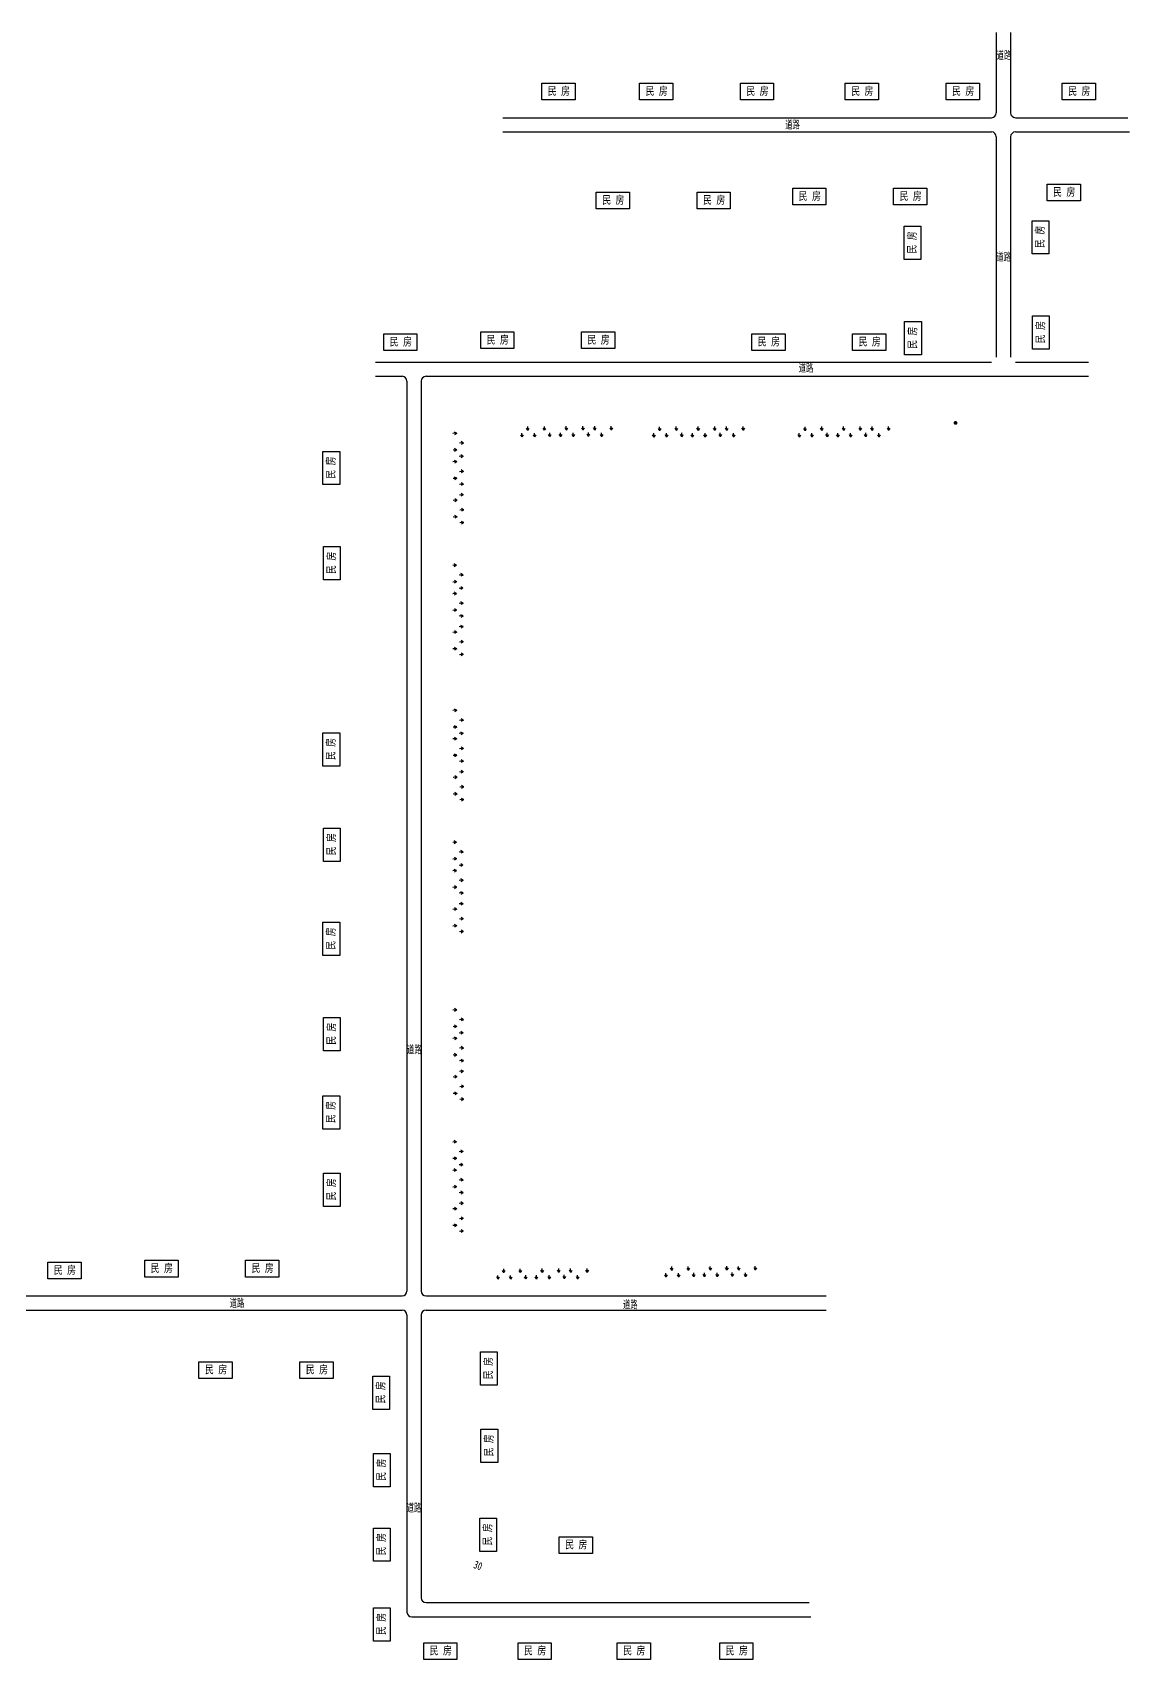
# Model space of a CAD drawing. Header units: millimetres. Extents: x 8503 to 17511, y -15089 to -6869.
# Drawn here: x 8853 to 9196, y -7378 to -6869 of the extents above; entities that cross this region are included whole.
import ezdxf
from ezdxf.enums import TextEntityAlignment as Align

# ---------------------------------------------------------------- set-up
doc = ezdxf.new("R2010")
doc.units = ezdxf.units.MM
doc.layers.add('$DXFH', color=7, linetype='Continuous')
doc.styles.add('宋体', font='', dxfattribs={"width": 0.7, "height": 2.5})
doc.styles.add('粗宋', font='', dxfattribs={"width": 0.75})
doc.styles.get('宋体').set_extended_font_data('SimSun')
doc.styles.get('粗宋').set_extended_font_data('SimSun')

msp = doc.modelspace()

# ---------------------------------------------------------------- hatches: boundary and pattern name
msp.add_hatch(color=256).paths.add_polyline_path([(9140.64, -6991.13, 1), (9141.84, -6991.13, 1)])

# ---------------------------------------------------------------- linework, layer by layer
at = {"layer": '$DXFH', "linetype": 'Continuous'}
for p, q in [((8985.38, -6994.35), (8984.16, -6994.45)), ((8985.32, -6994.35), (8984.67, -6993.97)), ((8985.35, -6994.4), (8984.67, -6994.83)), ((9005.78, -6995.48), (9005.36, -6994.8)), ((9005.83, -6995.52), (9005.74, -6994.29)), ((9005.83, -6995.45), (9006.21, -6994.8)), ((9007.59, -6993.44), (9007.16, -6992.76)), ((9007.59, -6993.47), (9007.54, -6992.24)), ((9007.64, -6993.44), (9008.02, -6992.76)), ((9009.73, -6995.48), (9009.35, -6994.8)), ((9009.78, -6995.52), (9009.69, -6994.29)), ((9009.78, -6995.45), (9010.21, -6994.8)), ((9012.78, -6993.41), (9012.35, -6992.72)), ((9012.83, -6993.44), (9012.73, -6992.21)), ((9012.83, -6993.37), (9013.21, -6992.72)), ((9014.48, -6995.39), (9014.06, -6994.71)), ((9014.53, -6995.42), (9014.44, -6994.2)), ((9014.53, -6995.35), (9014.91, -6994.71)), ((9017.83, -6995.42), (9017.4, -6994.74)), ((9017.87, -6995.46), (9017.78, -6994.23)), ((9017.87, -6995.39), (9018.25, -6994.74)), ((9019.64, -6993.38), (9019.21, -6992.69)), ((9019.63, -6993.41), (9019.59, -6992.18)), ((9019.68, -6993.38), (9020.06, -6992.69)), ((9021.78, -6995.42), (9021.4, -6994.74)), ((9021.83, -6995.46), (9021.73, -6994.23)), ((9021.82, -6995.39), (9022.25, -6994.74)), ((9024.83, -6993.34), (9024.4, -6992.66)), ((9024.87, -6993.38), (9024.78, -6992.15)), ((9024.87, -6993.31), (9025.25, -6992.66)), ((9026.53, -6995.33), (9026.1, -6994.65)), ((9026.57, -6995.36), (9026.48, -6994.13)), ((9026.57, -6995.29), (9026.95, -6994.65)), ((9028.51, -6993.38), (9028.08, -6992.69)), ((9028.51, -6993.41), (9028.46, -6992.18)), ((9028.55, -6993.38), (9028.94, -6992.69)), ((9030.65, -6995.42), (9030.27, -6994.74)), ((9030.7, -6995.46), (9030.6, -6994.23)), ((9030.7, -6995.39), (9031.13, -6994.74)), ((9033.7, -6993.34), (9033.27, -6992.66)), ((9033.74, -6993.38), (9033.65, -6992.15)), ((9033.74, -6993.31), (9034.12, -6992.66)), ((9047, -6995.56), (9046.57, -6994.88)), ((9047.05, -6995.59), (9046.95, -6994.37)), ((9047.05, -6995.53), (9047.43, -6994.88)), ((9048.81, -6993.51), (9048.38, -6992.83)), ((9048.81, -6993.55), (9048.76, -6992.32)), ((9048.86, -6993.51), (9049.24, -6992.83)), ((9050.95, -6995.56), (9050.57, -6994.88)), ((9051, -6995.59), (9050.9, -6994.37)), ((9051, -6995.52), (9051.43, -6994.88)), ((9054, -6993.48), (9053.57, -6992.8)), ((9054.05, -6993.51), (9053.95, -6992.29)), ((9054.05, -6993.45), (9054.43, -6992.8)), ((9055.7, -6995.47), (9055.27, -6994.78)), ((9055.75, -6995.5), (9055.65, -6994.27)), ((9055.75, -6995.43), (9056.13, -6994.78)), ((9059.04, -6995.5), (9058.62, -6994.82)), ((9059.09, -6995.53), (9059, -6994.3)), ((9059.09, -6995.46), (9059.47, -6994.82)), ((9060.85, -6993.45), (9060.42, -6992.77)), ((9060.85, -6993.49), (9060.8, -6992.26)), ((9060.9, -6993.45), (9061.28, -6992.77)), ((9062.99, -6995.5), (9062.61, -6994.82)), ((9063.04, -6995.53), (9062.95, -6994.3)), ((9063.04, -6995.46), (9063.47, -6994.82)), ((9066.04, -6993.42), (9065.61, -6992.74)), ((9066.09, -6993.45), (9065.99, -6992.23)), ((9066.09, -6993.38), (9066.47, -6992.74)), ((9067.74, -6995.4), (9067.32, -6994.72)), ((9067.79, -6995.44), (9067.7, -6994.21)), ((9067.79, -6995.37), (9068.17, -6994.72)), ((9069.73, -6993.45), (9069.3, -6992.77)), ((9069.72, -6993.49), (9069.68, -6992.26)), ((9069.77, -6993.45), (9070.15, -6992.77)), ((9071.87, -6995.5), (9071.49, -6994.82)), ((9071.92, -6995.53), (9071.82, -6994.3)), ((9071.91, -6995.46), (9072.34, -6994.82)), ((9074.92, -6993.42), (9074.49, -6992.74)), ((9074.96, -6993.45), (9074.87, -6992.23)), ((9074.96, -6993.38), (9075.34, -6992.74)), ((9092.46, -6995.56), (9092.03, -6994.88)), ((9092.51, -6995.59), (9092.41, -6994.37)), ((9092.51, -6995.53), (9092.89, -6994.88)), ((9094.27, -6993.51), (9093.84, -6992.83)), ((9094.27, -6993.55), (9094.22, -6992.32)), ((9094.31, -6993.51), (9094.7, -6992.83)), ((9096.41, -6995.56), (9096.03, -6994.88)), ((9096.46, -6995.59), (9096.36, -6994.37)), ((9096.46, -6995.52), (9096.89, -6994.88)), ((9099.46, -6993.48), (9099.03, -6992.8)), ((9099.5, -6993.51), (9099.41, -6992.29)), ((9099.5, -6993.45), (9099.88, -6992.8)), ((9101.16, -6995.47), (9100.73, -6994.78)), ((9101.21, -6995.5), (9101.11, -6994.27)), ((9101.21, -6995.43), (9101.59, -6994.78)), ((9104.5, -6995.5), (9104.07, -6994.82)), ((9104.55, -6995.53), (9104.45, -6994.3)), ((9104.55, -6995.46), (9104.93, -6994.82)), ((9106.31, -6993.45), (9105.88, -6992.77)), ((9106.31, -6993.49), (9106.26, -6992.26)), ((9106.36, -6993.45), (9106.74, -6992.77)), ((9108.45, -6995.5), (9108.07, -6994.82)), ((9108.5, -6995.53), (9108.41, -6994.3)), ((9108.5, -6995.46), (9108.93, -6994.82)), ((9111.5, -6993.42), (9111.07, -6992.74)), ((9111.55, -6993.45), (9111.45, -6992.23)), ((9111.55, -6993.38), (9111.93, -6992.74)), ((9113.2, -6995.4), (9112.77, -6994.72)), ((9113.25, -6995.44), (9113.15, -6994.21)), ((9113.25, -6995.37), (9113.63, -6994.72)), ((9115.18, -6993.45), (9114.76, -6992.77)), ((9115.18, -6993.49), (9115.13, -6992.26)), ((9115.23, -6993.45), (9115.61, -6992.77)), ((9117.33, -6995.5), (9116.94, -6994.82)), ((9117.37, -6995.53), (9117.28, -6994.3)), ((9117.37, -6995.46), (9117.8, -6994.82)), ((9120.37, -6993.42), (9119.95, -6992.74)), ((9120.42, -6993.45), (9120.33, -6992.23)), ((9120.42, -6993.38), (9120.8, -6992.74)), ((8985.42, -6999.59), (8984.19, -6999.64)), ((8985.38, -6999.54), (8984.7, -6999.16)), ((8985.38, -6999.59), (8984.7, -7000.02)), ((8987.46, -6997.4), (8986.23, -6997.49)), ((8987.39, -6997.4), (8986.75, -6996.97)), ((8987.43, -6997.45), (8986.75, -6997.83)), ((8985.38, -7003.23), (8984.16, -7003.32)), ((8985.32, -7003.23), (8984.67, -7002.85)), ((8985.35, -7003.27), (8984.67, -7003.7)), ((8987.37, -7001.52), (8986.14, -7001.62)), ((8987.3, -7001.52), (8986.65, -7001.14)), ((8987.33, -7001.57), (8986.65, -7002)), ((8985.42, -7008.46), (8984.19, -7008.51)), ((8985.38, -7008.42), (8984.7, -7008.04)), ((8985.38, -7008.46), (8984.7, -7008.89)), ((8987.46, -7006.27), (8986.23, -7006.37)), ((8987.46, -7010.22), (8986.23, -7010.32)), ((8987.39, -7006.27), (8986.75, -7005.84)), ((8987.43, -7006.32), (8986.75, -7006.7)), ((8987.39, -7010.23), (8986.75, -7009.84)), ((8987.43, -7010.27), (8986.75, -7010.7)), ((8985.44, -7015.27), (8984.22, -7015.36)), ((8985.38, -7015.27), (8984.73, -7014.89)), ((8985.41, -7015.32), (8984.73, -7015.74)), ((8987.43, -7013.57), (8986.2, -7013.66)), ((8987.36, -7013.57), (8986.71, -7013.19)), ((8987.4, -7013.61), (8986.71, -7014.04)), ((8985.48, -7020.51), (8984.25, -7020.55)), ((8985.44, -7020.46), (8984.76, -7020.08)), ((8985.44, -7020.5), (8984.76, -7020.93)), ((8987.52, -7018.31), (8986.3, -7018.41)), ((8987.46, -7018.32), (8986.81, -7017.89)), ((8987.49, -7018.36), (8986.81, -7018.74)), ((8987.52, -7022.27), (8986.3, -7022.36)), ((8987.46, -7022.27), (8986.81, -7021.89)), ((8987.49, -7022.31), (8986.81, -7022.74)), ((8985.31, -7035.57), (8984.08, -7035.67)), ((8985.24, -7035.57), (8984.59, -7035.19)), ((8985.27, -7035.62), (8984.59, -7036.05)), ((8985.34, -7040.81), (8984.11, -7040.86)), ((8985.31, -7040.76), (8984.62, -7040.38)), ((8985.31, -7040.81), (8984.63, -7041.23)), ((8987.39, -7038.62), (8986.16, -7038.71)), ((8987.32, -7038.62), (8986.67, -7038.19)), ((8987.35, -7038.66), (8986.67, -7039.05)), ((8985.31, -7044.44), (8984.08, -7044.54)), ((8985.24, -7044.44), (8984.59, -7044.06)), ((8985.27, -7044.49), (8984.59, -7044.92)), ((8987.29, -7042.74), (8986.06, -7042.84)), ((8987.22, -7042.74), (8986.58, -7042.36)), ((8987.26, -7042.79), (8986.58, -7043.22)), ((8985.34, -7049.68), (8984.11, -7049.73)), ((8985.31, -7049.63), (8984.62, -7049.25)), ((8985.31, -7049.68), (8984.63, -7050.11)), ((8987.39, -7047.49), (8986.16, -7047.58)), ((8987.39, -7051.44), (8986.16, -7051.54)), ((8987.32, -7047.49), (8986.67, -7047.06)), ((8987.35, -7047.54), (8986.67, -7047.92)), ((8987.32, -7051.44), (8986.67, -7051.06)), ((8987.35, -7051.49), (8986.67, -7051.92)), ((8985.37, -7056.49), (8984.14, -7056.58)), ((8985.3, -7056.49), (8984.65, -7056.11)), ((8985.34, -7056.53), (8984.65, -7056.96)), ((8987.35, -7054.78), (8986.13, -7054.88)), ((8987.29, -7054.78), (8986.64, -7054.4)), ((8987.32, -7054.83), (8986.64, -7055.26)), ((8985.37, -7061.68), (8984.69, -7061.29)), ((8987.45, -7059.53), (8986.22, -7059.63)), ((8987.38, -7059.53), (8986.73, -7059.1)), ((8987.41, -7059.58), (8986.73, -7059.96)), ((8985.4, -7061.72), (8984.17, -7061.77)), ((8985.37, -7061.72), (8984.69, -7062.15)), ((8987.45, -7063.48), (8986.22, -7063.58)), ((8987.38, -7063.49), (8986.73, -7063.1)), ((8987.41, -7063.53), (8986.73, -7063.96)), ((8985.38, -7080.93), (8984.16, -7081.02)), ((8985.32, -7080.93), (8984.67, -7080.55)), ((8985.35, -7080.97), (8984.67, -7081.4)), ((8985.42, -7086.16), (8984.19, -7086.21)), ((8985.38, -7086.12), (8984.7, -7085.74)), ((8985.38, -7086.16), (8984.7, -7086.59)), ((8987.46, -7083.97), (8986.23, -7084.07)), ((8987.39, -7083.97), (8986.75, -7083.55)), ((8987.43, -7084.02), (8986.75, -7084.4)), ((8985.38, -7089.8), (8984.16, -7089.89)), ((8985.32, -7089.8), (8984.67, -7089.42)), ((8985.35, -7089.85), (8984.67, -7090.27)), ((8987.37, -7088.1), (8986.14, -7088.19)), ((8987.3, -7088.1), (8986.65, -7087.72)), ((8987.33, -7088.14), (8986.65, -7088.57)), ((8985.42, -7095.04), (8984.19, -7095.08)), ((8985.38, -7094.99), (8984.7, -7094.61)), ((8985.38, -7095.04), (8984.7, -7095.46)), ((8987.46, -7092.85), (8986.23, -7092.94)), ((8987.46, -7096.8), (8986.23, -7096.89)), ((8987.39, -7092.85), (8986.75, -7092.42)), ((8987.43, -7092.89), (8986.75, -7093.27)), ((8987.39, -7096.8), (8986.75, -7096.42)), ((8987.43, -7096.84), (8986.75, -7097.27)), ((8985.44, -7101.84), (8984.22, -7101.94)), ((8985.38, -7101.84), (8984.73, -7101.46)), ((8985.41, -7101.89), (8984.73, -7102.32)), ((8987.43, -7100.14), (8986.2, -7100.23)), ((8987.36, -7100.14), (8986.71, -7099.76)), ((8987.4, -7100.19), (8986.71, -7100.61)), ((8985.48, -7107.08), (8984.25, -7107.13)), ((8985.44, -7107.03), (8984.76, -7106.65)), ((8985.44, -7107.08), (8984.76, -7107.51)), ((8987.52, -7104.89), (8986.3, -7104.98)), ((8987.46, -7104.89), (8986.81, -7104.46)), ((8987.49, -7104.94), (8986.81, -7105.32)), ((8987.52, -7108.84), (8986.3, -7108.94)), ((8987.46, -7108.84), (8986.81, -7108.46)), ((8987.49, -7108.89), (8986.81, -7109.32)), ((8985.31, -7122.14), (8984.08, -7122.24)), ((8985.24, -7122.14), (8984.59, -7121.76)), ((8985.27, -7122.19), (8984.59, -7122.62)), ((8985.34, -7127.38), (8984.11, -7127.43)), ((8985.31, -7127.33), (8984.62, -7126.95)), ((8985.31, -7127.38), (8984.63, -7127.81)), ((8987.39, -7125.19), (8986.16, -7125.29)), ((8987.32, -7125.19), (8986.67, -7124.76)), ((8987.35, -7125.24), (8986.67, -7125.62)), ((8985.31, -7131.02), (8984.08, -7131.11)), ((8985.24, -7131.02), (8984.59, -7130.64)), ((8985.27, -7131.06), (8984.59, -7131.49)), ((8987.29, -7129.31), (8986.06, -7129.41)), ((8987.22, -7129.32), (8986.58, -7128.93)), ((8987.26, -7129.36), (8986.58, -7129.79)), ((8985.34, -7136.25), (8984.11, -7136.3)), ((8985.31, -7136.21), (8984.62, -7135.83)), ((8985.31, -7136.25), (8984.63, -7136.68)), ((8987.39, -7134.06), (8986.16, -7134.16)), ((8987.32, -7134.06), (8986.67, -7133.64)), ((8987.35, -7134.11), (8986.67, -7134.49)), ((8987.32, -7138.02), (8986.67, -7137.64)), ((8985.3, -7143.06), (8984.65, -7142.68)), ((8987.35, -7141.36), (8986.13, -7141.45)), ((8987.39, -7138.02), (8986.16, -7138.11)), ((8987.29, -7141.36), (8986.64, -7140.98)), ((8987.32, -7141.4), (8986.64, -7141.83)), ((8987.35, -7138.06), (8986.67, -7138.49)), ((8985.37, -7143.06), (8984.14, -7143.15)), ((8985.34, -7143.11), (8984.65, -7143.53)), ((8985.37, -7148.25), (8984.69, -7147.87)), ((8987.45, -7146.11), (8986.22, -7146.2)), ((8987.38, -7146.11), (8986.73, -7145.68)), ((8987.41, -7146.15), (8986.73, -7146.53)), ((8985.4, -7148.3), (8984.17, -7148.34)), ((8985.37, -7148.3), (8984.69, -7148.72)), ((8987.45, -7150.06), (8986.22, -7150.15)), ((8987.38, -7150.06), (8986.73, -7149.68)), ((8987.41, -7150.1), (8986.73, -7150.53)), ((8985.38, -7174.53), (8984.16, -7174.63)), ((8985.32, -7174.53), (8984.67, -7174.15)), ((8985.35, -7174.58), (8984.67, -7175.01)), ((8987.46, -7177.58), (8986.23, -7177.68)), ((8987.39, -7177.58), (8986.75, -7177.15)), ((8987.43, -7177.63), (8986.75, -7178.01)), ((8985.38, -7183.41), (8984.16, -7183.5)), ((8985.42, -7179.77), (8984.19, -7179.82)), ((8985.32, -7183.41), (8984.67, -7183.03)), ((8985.35, -7183.45), (8984.67, -7183.88)), ((8985.38, -7179.72), (8984.7, -7179.34)), ((8985.38, -7179.77), (8984.7, -7180.2)), ((8987.37, -7181.7), (8986.14, -7181.8)), ((8987.3, -7181.71), (8986.65, -7181.32)), ((8987.33, -7181.75), (8986.65, -7182.18)), ((8985.42, -7188.64), (8984.19, -7188.69)), ((8985.38, -7188.6), (8984.7, -7188.22)), ((8985.38, -7188.64), (8984.7, -7189.07)), ((8987.46, -7186.45), (8986.23, -7186.55)), ((8987.39, -7186.45), (8986.75, -7186.03)), ((8987.43, -7186.5), (8986.75, -7186.88)), ((8987.43, -7193.75), (8986.2, -7193.84)), ((8987.46, -7190.41), (8986.23, -7190.5)), ((8987.36, -7193.75), (8986.71, -7193.37)), ((8987.4, -7193.79), (8986.71, -7194.22)), ((8987.39, -7190.41), (8986.75, -7190.03)), ((8987.43, -7190.45), (8986.75, -7190.88)), ((8985.44, -7195.45), (8984.22, -7195.54)), ((8985.38, -7195.45), (8984.73, -7195.07)), ((8985.41, -7195.5), (8984.73, -7195.92)), ((8987.52, -7198.5), (8986.3, -7198.59)), ((8987.46, -7198.5), (8986.81, -7198.07)), ((8987.49, -7198.54), (8986.81, -7198.92)), ((8985.48, -7200.69), (8984.25, -7200.73)), ((8985.44, -7200.64), (8984.76, -7200.26)), ((8985.44, -7200.69), (8984.76, -7201.11)), ((8987.52, -7202.45), (8986.3, -7202.54)), ((8987.46, -7202.45), (8986.81, -7202.07)), ((8987.49, -7202.49), (8986.81, -7202.92)), ((8985.31, -7215.75), (8984.08, -7215.85)), ((8985.24, -7215.75), (8984.59, -7215.37)), ((8985.27, -7215.8), (8984.59, -7216.23)), ((8987.39, -7218.8), (8986.16, -7218.89)), ((8987.32, -7218.8), (8986.67, -7218.37)), ((8987.35, -7218.85), (8986.67, -7219.23)), ((8985.34, -7220.99), (8984.11, -7221.04)), ((8985.24, -7224.62), (8984.59, -7224.24)), ((8985.31, -7220.94), (8984.62, -7220.56)), ((8985.31, -7220.99), (8984.63, -7221.42)), ((8987.29, -7222.92), (8986.06, -7223.02)), ((8987.22, -7222.92), (8986.58, -7222.54)), ((8987.26, -7222.97), (8986.58, -7223.4)), ((8985.31, -7224.62), (8984.08, -7224.72)), ((8985.27, -7224.67), (8984.59, -7225.1)), ((8985.31, -7229.81), (8984.62, -7229.43)), ((8987.39, -7227.67), (8986.16, -7227.77)), ((8987.32, -7227.67), (8986.67, -7227.24)), ((8987.35, -7227.72), (8986.67, -7228.1)), ((8985.34, -7229.86), (8984.11, -7229.91)), ((8985.31, -7229.86), (8984.63, -7230.29)), ((8987.39, -7231.62), (8986.16, -7231.72)), ((8987.32, -7231.62), (8986.67, -7231.24)), ((8987.35, -7231.67), (8986.67, -7232.1)), ((8985.37, -7236.67), (8984.14, -7236.76)), ((8985.3, -7236.67), (8984.65, -7236.29)), ((8985.34, -7236.71), (8984.65, -7237.14)), ((8987.35, -7234.96), (8986.13, -7235.06)), ((8987.29, -7234.97), (8986.64, -7234.58)), ((8987.32, -7235.01), (8986.64, -7235.44)), ((8987.38, -7239.71), (8986.73, -7239.29)), ((8985.4, -7241.9), (8984.17, -7241.95)), ((8985.37, -7241.86), (8984.69, -7241.48)), ((8985.37, -7241.9), (8984.69, -7242.33)), ((8987.45, -7239.71), (8986.22, -7239.81)), ((8987.45, -7243.67), (8986.22, -7243.76)), ((8987.41, -7239.76), (8986.73, -7240.14)), ((8987.38, -7243.67), (8986.73, -7243.29)), ((8987.41, -7243.71), (8986.73, -7244.14)), ((9052.58, -7255.99), (9052.53, -7254.76)), ((9057.81, -7255.95), (9057.72, -7254.73)), ((9064.62, -7255.93), (9064.57, -7254.7)), ((9069.86, -7255.89), (9069.76, -7254.67)), ((9073.49, -7255.93), (9073.44, -7254.7)), ((9078.73, -7255.89), (9078.63, -7254.67)), ((8998.26, -7258.71), (8997.83, -7258.02)), ((8998.3, -7258.74), (8998.21, -7257.51)), ((8998.3, -7258.67), (8998.68, -7258.02)), ((9000.07, -7256.66), (8999.64, -7255.98)), ((9000.06, -7256.69), (9000.02, -7255.47)), ((9000.11, -7256.66), (9000.49, -7255.98)), ((9002.21, -7258.7), (9001.83, -7258.02)), ((9002.25, -7258.74), (9002.16, -7257.51)), ((9002.25, -7258.67), (9002.68, -7258.02)), ((9005.25, -7256.63), (9004.83, -7255.95)), ((9005.3, -7256.66), (9005.21, -7255.43)), ((9005.3, -7256.59), (9005.68, -7255.94)), ((9006.96, -7258.61), (9006.53, -7257.93)), ((9007, -7258.64), (9006.91, -7257.42)), ((9007, -7258.58), (9007.38, -7257.93)), ((9010.3, -7258.64), (9009.87, -7257.96)), ((9010.34, -7258.68), (9010.25, -7257.45)), ((9010.34, -7258.61), (9010.72, -7257.96)), ((9012.11, -7256.6), (9011.68, -7255.92)), ((9012.11, -7256.63), (9012.06, -7255.4)), ((9012.15, -7256.6), (9012.53, -7255.92)), ((9014.25, -7258.64), (9013.87, -7257.96)), ((9014.3, -7258.68), (9014.2, -7257.45)), ((9014.3, -7258.61), (9014.72, -7257.96)), ((9017.3, -7256.57), (9016.87, -7255.88)), ((9017.34, -7256.6), (9017.25, -7255.37)), ((9017.34, -7256.53), (9017.72, -7255.88)), ((9019, -7258.55), (9018.57, -7257.87)), ((9019.05, -7258.58), (9018.95, -7257.36)), ((9019.04, -7258.52), (9019.43, -7257.87)), ((9020.98, -7256.6), (9020.55, -7255.92)), ((9020.98, -7256.63), (9020.93, -7255.4)), ((9021.03, -7256.6), (9021.41, -7255.92)), ((9023.12, -7258.64), (9022.74, -7257.96)), ((9023.17, -7258.68), (9023.07, -7257.45)), ((9023.17, -7258.61), (9023.6, -7257.96)), ((9026.17, -7256.57), (9025.74, -7255.88)), ((9026.22, -7256.6), (9026.12, -7255.37)), ((9026.22, -7256.53), (9026.6, -7255.88)), ((9050.77, -7258), (9050.34, -7257.32)), ((9050.81, -7258.03), (9050.72, -7256.81)), ((9050.81, -7257.96), (9051.19, -7257.32)), ((9052.58, -7255.95), (9052.15, -7255.27)), ((9052.62, -7255.95), (9053, -7255.27)), ((9054.72, -7258), (9054.34, -7257.32)), ((9054.77, -7258.03), (9054.67, -7256.81)), ((9054.77, -7257.96), (9055.2, -7257.32)), ((9057.77, -7255.92), (9057.34, -7255.24)), ((9057.81, -7255.89), (9058.19, -7255.24)), ((9059.47, -7257.91), (9059.04, -7257.22)), ((9059.52, -7257.94), (9059.42, -7256.71)), ((9059.52, -7257.87), (9059.9, -7257.22)), ((9062.81, -7257.94), (9062.38, -7257.26)), ((9062.86, -7257.97), (9062.76, -7256.74)), ((9062.86, -7257.9), (9063.24, -7257.26)), ((9064.62, -7255.89), (9064.19, -7255.21)), ((9064.67, -7255.89), (9065.05, -7255.21)), ((9066.76, -7257.94), (9066.38, -7257.25)), ((9066.81, -7257.97), (9066.71, -7256.74)), ((9066.81, -7257.9), (9067.24, -7257.25)), ((9069.81, -7255.86), (9069.38, -7255.18)), ((9069.86, -7255.82), (9070.24, -7255.18)), ((9071.51, -7257.84), (9071.08, -7257.16)), ((9071.56, -7257.88), (9071.46, -7256.65)), ((9071.56, -7257.81), (9071.94, -7257.16)), ((9073.49, -7255.89), (9073.06, -7255.21)), ((9073.54, -7255.89), (9073.92, -7255.21)), ((9075.63, -7257.94), (9075.25, -7257.25)), ((9075.68, -7257.97), (9075.59, -7256.74)), ((9075.68, -7257.9), (9076.11, -7257.25)), ((9078.68, -7255.86), (9078.25, -7255.18)), ((9078.73, -7255.82), (9079.11, -7255.18))]:
    msp.add_line(p, q, dxfattribs=at)
at = {"color": 4}
for p, q in [((9153.98, -6869.14), (9153.98, -6894.24)), ((9158.44, -6869.14), (9158.44, -6894.24)), ((8999.74, -6895.74), (9152.48, -6895.74)), ((9159.94, -6895.74), (9195.08, -6895.74)), ((8999.74, -6900.2), (9152.48, -6900.2)), ((9153.98, -6901.7), (9153.98, -6970.6)), ((9158.44, -6901.7), (9158.44, -6970.6)), ((9159.94, -6900.2), (9195.59, -6900.2)), ((8960.01, -6972.1), (9152.48, -6972.1)), ((9159.94, -6972.1), (9182.81, -6972.1)), ((8960.01, -6976.57), (8968.3, -6976.57)), ((8969.8, -6978.07), (8969.8, -7262.42)), ((8974.26, -6978.07), (8974.26, -7262.42)), ((8975.76, -6976.57), (9182.81, -6976.57)), ((8785.89, -7263.92), (8968.3, -7263.92)), ((8975.76, -7263.92), (9100.82, -7263.92)), ((8785.89, -7268.39), (8968.3, -7268.39)), ((8969.8, -7269.89), (8969.8, -7362.76)), ((8974.26, -7269.89), (8974.26, -7358.29)), ((8975.76, -7268.39), (9100.82, -7268.39)), ((8975.76, -7359.79), (9095.49, -7359.79)), ((8971.3, -7364.26), (9095.99, -7364.26))]:
    msp.add_line(p, q, dxfattribs=at)
at = {"color": 0}
for points in [[(9011.94, -6884.98), (9022.33, -6884.98), (9022.33, -6890.2), (9011.94, -6890.2)], [(9042.49, -6884.98), (9052.88, -6884.98), (9052.88, -6890.2), (9042.49, -6890.2)], [(9074, -6884.98), (9084.39, -6884.98), (9084.39, -6890.2), (9074, -6890.2)], [(9106.78, -6884.98), (9117.17, -6884.98), (9117.17, -6890.2), (9106.78, -6890.2)], [(9138.28, -6884.98), (9148.68, -6884.98), (9148.68, -6890.2), (9138.28, -6890.2)], [(9174.56, -6884.98), (9184.95, -6884.98), (9184.95, -6890.2), (9174.56, -6890.2)], [(9028.94, -6919.01), (9039.33, -6919.01), (9039.33, -6924.23), (9028.94, -6924.23)], [(9060.45, -6919.01), (9070.84, -6919.01), (9070.84, -6924.23), (9060.45, -6924.23)], [(9090.35, -6917.8), (9100.74, -6917.8), (9100.74, -6923.02), (9090.35, -6923.02)], [(9121.86, -6917.8), (9132.25, -6917.8), (9132.25, -6923.02), (9121.86, -6923.02)], [(9169.85, -6916.52), (9180.24, -6916.52), (9180.24, -6921.74), (9169.85, -6921.74)], [(9165.15, -6938.33), (9165.15, -6927.94), (9170.37, -6927.94), (9170.37, -6938.33)], [(9125.16, -6940.07), (9125.16, -6929.67), (9130.38, -6929.67), (9130.38, -6940.07)], [(9125.33, -6969.83), (9125.33, -6959.44), (9130.55, -6959.44), (9130.55, -6969.83)], [(9165.32, -6968.09), (9165.32, -6957.7), (9170.54, -6957.7), (9170.54, -6968.09)], [(8962.54, -6963.32), (8972.93, -6963.32), (8972.93, -6968.54), (8962.54, -6968.54)], [(8992.83, -6962.71), (9003.22, -6962.71), (9003.22, -6967.92), (8992.83, -6967.92)], [(9024.34, -6962.71), (9034.73, -6962.71), (9034.73, -6967.92), (9024.34, -6967.92)], [(9077.55, -6963.29), (9087.94, -6963.29), (9087.94, -6968.51), (9077.55, -6968.51)], [(9109.06, -6963.29), (9119.45, -6963.29), (9119.45, -6968.51), (9109.06, -6968.51)], [(8943.55, -7010.42), (8943.55, -7000.02), (8948.77, -7000.02), (8948.77, -7010.42)], [(8943.72, -7040.18), (8943.72, -7029.79), (8948.94, -7029.79), (8948.94, -7040.18)], [(8943.55, -7098.37), (8943.55, -7087.97), (8948.77, -7087.97), (8948.77, -7098.37)], [(8943.72, -7128.13), (8943.72, -7117.74), (8948.94, -7117.74), (8948.94, -7128.13)], [(8943.55, -7157.58), (8943.55, -7147.19), (8948.77, -7147.19), (8948.77, -7157.58)], [(8943.72, -7187.35), (8943.72, -7176.95), (8948.94, -7176.95), (8948.94, -7187.35)], [(8943.55, -7211.82), (8943.55, -7201.43), (8948.77, -7201.43), (8948.77, -7211.82)], [(8943.72, -7235.96), (8943.72, -7225.57), (8948.94, -7225.57), (8948.94, -7235.96)], [(8857.56, -7253.43), (8867.95, -7253.43), (8867.95, -7258.64), (8857.56, -7258.64)], [(8887.85, -7252.81), (8898.24, -7252.81), (8898.24, -7258.03), (8887.85, -7258.03)], [(8919.35, -7252.81), (8929.75, -7252.81), (8929.75, -7258.03), (8919.35, -7258.03)], [(8904.8, -7284.5), (8915.2, -7284.5), (8915.2, -7289.71), (8904.8, -7289.71)], [(8936.31, -7284.5), (8946.71, -7284.5), (8946.71, -7289.71), (8936.31, -7289.71)], [(8992.76, -7291.83), (8992.76, -7281.43), (8997.98, -7281.43), (8997.98, -7291.83)], [(8959.14, -7299.42), (8959.14, -7289.03), (8964.36, -7289.03), (8964.36, -7299.42)], [(8992.93, -7315.97), (8992.93, -7305.58), (8998.15, -7305.58), (8998.15, -7315.97)], [(8959.31, -7323.56), (8959.31, -7313.17), (8964.53, -7313.17), (8964.53, -7323.56)], [(8992.53, -7343.79), (8992.53, -7333.4), (8997.74, -7333.4), (8997.74, -7343.79)], [(8959.31, -7346.85), (8959.31, -7336.46), (8964.53, -7336.46), (8964.53, -7346.85)], [(9017.37, -7339.2), (9027.76, -7339.2), (9027.76, -7344.41), (9017.37, -7344.41)], [(8959.31, -7371.78), (8959.31, -7361.38), (8964.53, -7361.38), (8964.53, -7371.78)], [(8975.03, -7372.32), (8985.42, -7372.32), (8985.42, -7377.54), (8975.03, -7377.54)], [(9004.51, -7372.32), (9014.9, -7372.32), (9014.9, -7377.54), (9004.51, -7377.54)], [(9035.49, -7372.32), (9045.88, -7372.32), (9045.88, -7377.54), (9035.49, -7377.54)], [(9067.52, -7372.32), (9077.91, -7372.32), (9077.91, -7377.54), (9067.52, -7377.54)]]:
    msp.add_lwpolyline(points, close=True, dxfattribs=at)
at = {"color": 4}
for centre, start, end in [((9152.48, -6894.24), 270, 0), ((9159.94, -6894.24), 180, 270), ((9152.48, -6901.7), 0, 90), ((9159.94, -6901.7), 90, 180), ((8968.3, -6978.07), 0, 90), ((8975.76, -6978.07), 90, 180), ((8968.3, -7262.42), 270, 0), ((8975.76, -7262.42), 180, 270), ((8968.3, -7269.89), 0, 90), ((8975.76, -7269.89), 90, 180), ((8975.76, -7358.29), 180, 270), ((8971.3, -7362.76), 180, 270)]:
    msp.add_arc(centre, 1.5, start, end, dxfattribs=at)

# ---------------------------------------------------------------- texts
at = {"style": '粗宋', "width": 0.65}
for p in [(9156.34, -6876.22), (9090.3, -6897.92), (9156.27, -6939.23), (9094.5, -6973.92), (8972.06, -7186.94), (8916.69, -7266.14), (9039.59, -7266.61), (8971.99, -7330.13)]:
    msp.add_text('道路', height=2.5, dxfattribs=at).set_placement(p, align=Align.MIDDLE_CENTER)
at = {"color": 0, "linetype": 'Continuous', "style": '宋体', "width": 0.8}
for p in [(9017.27, -6887.41), (9047.82, -6887.41), (9079.33, -6887.41), (9112.11, -6887.41), (9143.62, -6887.41), (9179.9, -6887.41), (9095.69, -6920.23), (9127.2, -6920.23), (9175.19, -6918.95), (9034.28, -6921.44), (9065.79, -6921.44), (8967.88, -6965.75), (8998.17, -6965.14), (9029.67, -6965.14), (9082.89, -6965.72), (9114.4, -6965.72), (8862.89, -7255.85), (8893.18, -7255.24), (8924.69, -7255.24), (8910.14, -7286.92), (8941.65, -7286.92), (9022.71, -7341.62), (8980.36, -7374.75), (9009.84, -7374.75), (9040.82, -7374.75), (9072.86, -7374.75)]:
    msp.add_text('民 房', height=2.5, dxfattribs=at).set_placement(p, align=Align.MIDDLE_CENTER)
for p in [(9127.59, -6934.73), (9167.58, -6932.99), (9167.75, -6962.76), (9127.76, -6964.49), (8945.98, -7005.08), (8946.15, -7034.85), (8945.98, -7093.03), (8946.15, -7122.79), (8945.98, -7152.24), (8946.15, -7182.01), (8945.98, -7206.48), (8946.15, -7230.63), (8995.19, -7286.49), (8961.57, -7294.08), (8995.36, -7310.63), (8961.74, -7318.22), (8994.95, -7338.45), (8961.74, -7341.51), (8961.74, -7366.44)]:
    msp.add_text('民 房', height=2.5, rotation=90, dxfattribs=at).set_placement(p, align=Align.MIDDLE_CENTER)
at = {"style": '粗宋', "width": 0.65}
msp.add_text('30', height=2.5, rotation=339.4267, dxfattribs=at).set_placement((8992, -7348.15), align=Align.MIDDLE_CENTER)

doc.saveas('drawing.dxf')
